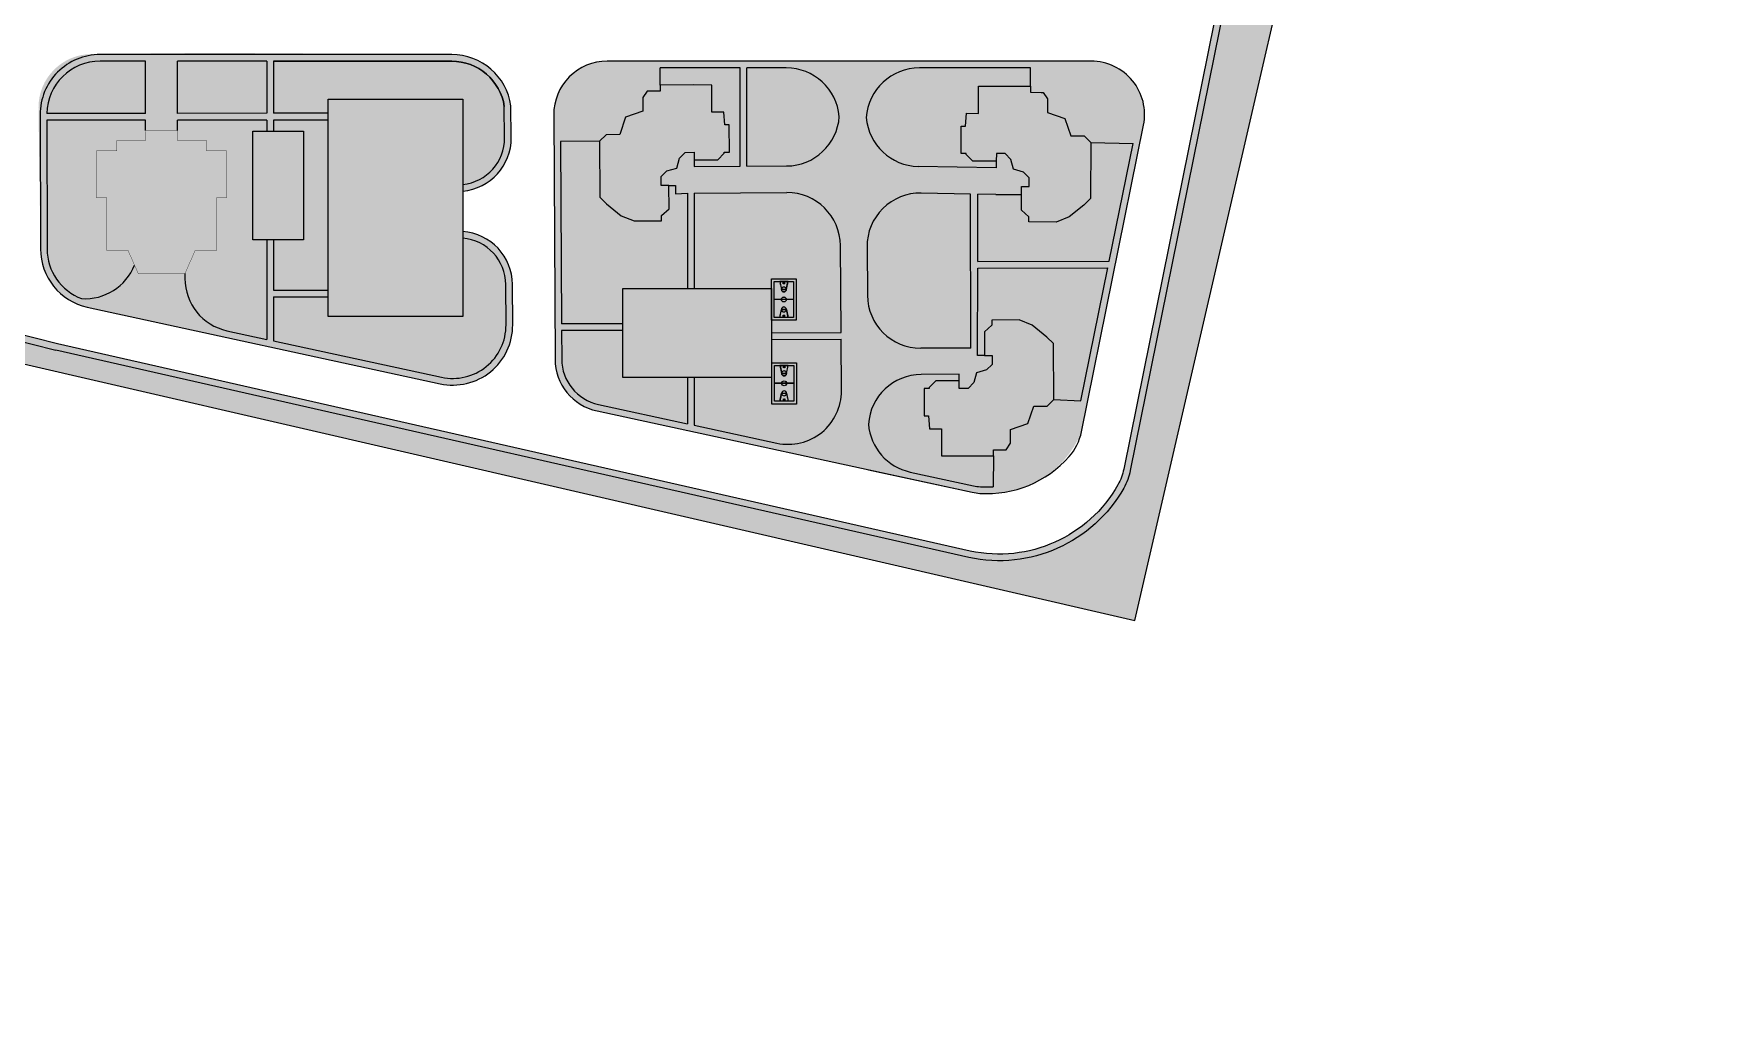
# Model space of a CAD drawing. Header units: inches. Extents: x -634 to 3638, y -6930911 to 5552.
# Drawn here: x 2681.4 to 3063.3, y 1952.9 to 2174.7 of the extents above; entities that cross this region are included whole.
import ezdxf

# ---------------------------------------------------------------- set-up
doc = ezdxf.new("R2010")
doc.units = ezdxf.units.IN
doc.header["$MEASUREMENT"] = 0
doc.layers.add('ELEV', color=134, linetype='Continuous', lineweight=18)
doc.layers.add('SPORT', color=7, linetype='Continuous')
for name, color, linetype, true_color in [('дет.площадки', 7, 'Continuous', 0xf5eb38), ('дорога', 7, 'Continuous', 0x737373), ('жил.зона', 7, 'Continuous', 0xee6868), ('парковка', 7, 'Continuous', 0x000000)]:
    doc.layers.add(name, color=color, linetype=linetype, true_color=true_color)

# ---------------------------------------------------------------- blocks, each defined once
blk = doc.blocks.new('A$C6FDB6B95')
at = {"layer": 'SPORT'}
for p, q in [((-2148, 1133), (1300, 1133)), ((-2148, -936), (-2148, 1133)), ((-1920, 438), (-1256, 300)), ((-1918, 904), (1070, 904)), ((-1918, -706), (-1918, 904)), ((-1918, -246), (-1918, 444)), ((-1918, -246), (-1918, 444)), ((-1918, 444), (-1255, 306)), ((-1721, 403), (-1720, 408)), ((-1716, 402), (-1721, 403)), ((-1720, 408), (-1715, 407)), ((-1715, 407), (-1716, 402)), ((-1620, 382), (-1619, 387)), ((-1615, 381), (-1620, 382)), ((-1619, 387), (-1613, 386)), ((-1613, 386), (-1615, 381)), ((-1519, 361), (-1518, 366)), ((-1513, 360), (-1519, 361)), ((-1518, 366), (-1512, 365)), ((-1512, 365), (-1513, 360)), ((-1277, 305), (-1276, 299)), ((-1258, -102), (-1258, 300)), ((-1252, 300), (-1252, -102)), ((-427, -706), (-427, 904)), ((-427, -418), (-427, 616)), ((-421, -706), (-421, 904)), ((-421, -418), (-421, 616)), ((1070, 444), (406, 306)), ((1071, 438), (407, 300)), ((409, -102), (409, 300)), ((429, 305), (428, 299)), ((1070, 904), (1070, -706)), ((1070, -246), (1070, 444)), ((1070, -246), (1070, 444)), ((1300, 1133), (1300, -936)), ((1300, -936), (-2148, -936)), ((-1256, -102), (-1920, -240)), ((-1255, -108), (-1918, -246)), ((1070, -706), (-1918, -706)), ((-1277, -107), (-1276, -101)), ((406, -108), (1070, -246)), ((407, -102), (1071, -240)), ((429, -107), (428, -101))]:
    blk.add_line(p, q, dxfattribs=at)
for points in [[(1300, -936), (-2148, -936), (-2148, 1133), (1300, 1133)], [(1076, -711), (-1924, -711), (-1924, 909), (1076, 909)], [(-1781, 202), (-1784, 202), (-1784, -4), (-1781, -4)], [(671, 361), (669, 366), (664, 365), (665, 360)], [(772, 382), (771, 387), (765, 386), (766, 381)], [(873, 403), (872, 408), (866, 407), (868, 402)], [(932, 202), (936, 202), (936, -4), (932, -4)], [(-1721, -205), (-1720, -211), (-1715, -209), (-1716, -204)], [(-1620, -184), (-1619, -190), (-1613, -188), (-1615, -183)], [(-1519, -163), (-1518, -168), (-1512, -167), (-1513, -162)], [(671, -163), (669, -168), (664, -167), (665, -162)], [(772, -184), (771, -190), (765, -188), (766, -183)], [(873, -205), (872, -211), (866, -209), (868, -204)]]:
    blk.add_lwpolyline(points, close=True, dxfattribs=at)
blk.add_lwpolyline([(403, -102, -0.9858149), (403, 300)], format="xyb", close=True, dxfattribs=at)
for centre, radius in [((-1741, 99), 25.9), ((-424, 99), 207), ((-424, 99), 201), ((892, 99), 25.9)]:
    blk.add_circle(centre, radius, dxfattribs=at)
for centre, radius, start, end in [((-1255, 99), 207, 96.21469, 263.78531), ((-1255, 99), 201, 96.21469, 263.78531), ((-1255, 99), 207, 270, 90), ((-1255, 99), 201, 270.81854, 89.18146), ((406, 99), 207, 90, 270), ((406, 99), 201, 276.21469, 83.78531), ((406, 99), 207, 276.21469, 83.78531)]:
    blk.add_arc(centre, radius, start, end, dxfattribs=at)

msp = doc.modelspace()

# ---------------------------------------------------------------- hatches: boundary and pattern name
at = {"layer": 'ELEV', "linetype": 'Continuous'}
h = msp.add_hatch(dxfattribs=at)
h.set_pattern_fill('ANSI31', color=256, scale=0.01044, style=0)
h.set_pattern_definition([(45, (1262.311104, 3366.587935), (-0.02343928418428, 0.02343928418428), [])])
edge = h.paths.add_edge_path()
edge.add_ellipse((1445.78234, 3471.96182), major_axis=(0, 6932302.83262), ratio=0.00000001506, start_angle=89.999976115149, end_angle=270.000023884851)
edge.add_line((1445.67794, 3474.85168), (1445.67794, 3528.48347))
edge.add_line((1445.67794, 3528.48347), (1445.88675, 3528.48347))
edge.add_line((1445.88675, 3528.48347), (1445.88675, 3474.85168))
at = {"layer": 'дорога', "true_color": 0x58ba48}
h = msp.add_hatch(color=85, dxfattribs=at)
h.dxf.hatch_style = 1
h.paths.add_polyline_path([(2632.78746, 2142.27487), (2524.19822, 2142.27487), (2524.19822, 2241.01105), (2621.30994, 2241.01105), (2621.30994, 2243.2025, 0.440017103), (2609.89457, 2253.66252), (2510.12307, 2244.93143), (2510.55356, 2139.23209), (2929.48263, 2042.52033), (2969.58625, 2216.23831), (2971.85522, 2236.33327), (2969.98363, 2236.43765, 0.372700523), (2959.1072, 2228.03479), (2928.43153, 2076.31502, -0.079040438), (2926.94822, 2072.34114, -0.328453608), (2892.02559, 2056.70003), (2686.3727, 2103.40157), (2643.6165, 2114.19991, -0.261418449), (2634.02768, 2123.2913), (2633.62637, 2124.58575, -0.071049496), (2633.02283, 2128.35514)])
at = {"layer": 'дорога', "true_color": 0x939598}
h = msp.add_hatch(color=252, dxfattribs=at)
h.dxf.hatch_style = 1
h.paths.add_polyline_path([(2643.9838, 2115.65425, -0.261418449), (2635.4604, 2123.73548), (2635.05909, 2125.02993, -0.071049496), (2634.52261, 2128.3805), (2634.28768, 2142.27487), (2632.78789, 2142.24951), (2633.02283, 2128.35514, 0.071049496), (2633.62637, 2124.58575), (2634.02768, 2123.2913, 0.261418449), (2643.6165, 2114.19991), (2686.35519, 2103.406), (2892.02559, 2056.70003, 0.328453608), (2926.94822, 2072.34114, 0.079040438), (2928.43153, 2076.31502), (2959.1072, 2228.03479, -0.372700523), (2969.98363, 2236.43765), (2971.85522, 2236.33327), (2972.02379, 2237.8262), (2970.06716, 2237.93532, 0.372700523), (2957.63695, 2228.33205), (2926.96128, 2076.61228, -0.079040438), (2925.64278, 2073.07995, -0.328388991), (2892.3506, 2058.16441), (2686.72249, 2104.86033)])
at = {"layer": 'дорога', "true_color": 0xcd6928, "transparency": 33554610}
h = msp.add_hatch(color=32, dxfattribs=at)
h.dxf.hatch_style = 1
edge = h.paths.add_edge_path()
edge.add_arc((2666.64739, 1823.06119), 289.45348, 74.9820164, 78.9929905, ccw=False)
edge.add_line((2741.65122, 2102.62826), (2742.00231, 2170.30416))
edge.add_arc((2733.20757, 3468.65552), 1298.38115, 269.34579433, 270.38810299, ccw=False)
edge.add_line((2718.38292, 2170.35901), (2694.32243, 2170.12299))
edge.add_arc((2694.44013, 2158.12357), 12, 90.5620272, 180)
edge.add_line((2682.44013, 2158.12357), (2682.87009, 2126.50313))
edge.add_arc((2696.37004, 2126.53848), 13.5, 180.1500442, 257.2380853)
edge.add_line((2693.38789, 2113.37198), (2721.91248, 2107.18984))
at = {"layer": 'дорога', "true_color": 0x939598}
h = msp.add_hatch(color=252, dxfattribs=at)
h.dxf.hatch_style = 1
h.paths.add_polyline_path([(2715.43808, 2119.5565), (2715.44129, 2120.67603), (2704.91319, 2120.67603), (2704.91319, 2120.68216), (2704.07192, 2122.59076, -0.325564112), (2692.13562, 2115.02989, -0.310934735), (2684.38928, 2126.21929), (2684.31329, 2155.23397), (2706.58401, 2155.23397), (2706.58401, 2152.87274), (2713.7856, 2152.87274), (2713.7856, 2155.23397), (2733.87216, 2155.23397), (2733.87216, 2152.76091), (2735.37216, 2152.76091), (2735.37216, 2155.23397), (2744.58284, 2155.23397), (2747.68815, 2155.23397), (2747.68815, 2159.96518), (2778.05122, 2159.96518), (2778.05122, 2139.23884, 0.389810266), (2788.95094, 2151.28142), (2788.89535, 2158.44626, 0.372797258), (2775.53401, 2170.0164), (2696.30998, 2170.0164, 0.414980789), (2682.81002, 2156.48104), (2682.88928, 2126.21536, 0.349646691), (2693.40708, 2113.08421), (2772.91879, 2095.85164, 0.47978187), (2789.27808, 2109.11479), (2789.23127, 2118.2126, 0.392841877), (2778.05122, 2130.12282), (2778.05122, 2128.61881, -0.390020599), (2787.73129, 2118.20488), (2787.7781, 2109.10707, -0.47978187), (2773.23651, 2097.31761), (2735.37216, 2105.52395), (2735.37216, 2115.41544), (2747.68815, 2115.41544), (2747.68815, 2116.91544), (2735.37216, 2116.91544), (2735.37216, 2128.30692), (2733.87216, 2128.30692), (2733.87216, 2105.84904), (2724.89628, 2107.79438, -0.353802502)])
h.paths.add_polyline_path([(2706.58401, 2156.75667), (2684.31198, 2156.7354, -0.408877964), (2696.30998, 2168.5164), (2706.58401, 2168.5164)], flags=16)
h.paths.add_polyline_path([(2713.7856, 2156.76355), (2713.7856, 2168.5164), (2733.87216, 2168.5164), (2733.87216, 2156.77563)], flags=16)
at = {"layer": 'дорога', "true_color": 0x58ba48}
h = msp.add_hatch(color=85, dxfattribs=at)
h.dxf.hatch_style = 1
h.paths.add_polyline_path([(2706.58401, 2168.5164), (2696.30998, 2168.5164, 0.408877964), (2684.31198, 2156.7354), (2706.58401, 2156.75667)], flags=17)
h = msp.add_hatch(color=85, dxfattribs=at)
h.dxf.hatch_style = 1
h.paths.add_polyline_path([(2733.87216, 2168.5164), (2713.7856, 2168.5164), (2713.7856, 2156.76355), (2733.87216, 2156.77563)])
h = msp.add_hatch(color=85, dxfattribs=at)
h.dxf.hatch_style = 1
edge = h.paths.add_edge_path()
edge.add_line((2775.53401, 2168.5164), (2735.37216, 2168.5164))
edge.add_line((2735.37216, 2168.5164), (2735.37216, 2156.77653))
edge.add_line((2735.37216, 2156.77653), (2747.68815, 2156.79593))
edge.add_line((2747.68815, 2156.79593), (2747.68815, 2159.96518))
edge.add_line((2747.68815, 2159.96518), (2778.05122, 2159.96518))
edge.add_line((2778.05122, 2159.96518), (2778.05122, 2140.7461))
edge.add_arc((2777.73436, 2150.53134), 9.79037, 271.8546995, 367.2167432)
edge.add_arc((2498.45963, 2152.80362), 288.98942, 359.7933342, 361.0956784)
edge.add_arc((2775.53401, 2156.5164), 12, 8.6911093, 90)
at = {"layer": 'дорога', "true_color": 0x939598}
h = msp.add_hatch(color=252, dxfattribs=at)
h.dxf.hatch_style = 1
edge = h.paths.add_edge_path()
edge.add_arc((2919.6514, 2156.5164), 12, 350.8852466, 450)
edge.add_line((2919.6514, 2168.5164), (2810.53447, 2168.5164))
edge.add_arc((2810.53447, 2156.5164), 12, 90, 180.2948023)
edge.add_line((2798.53463, 2156.45465), (2798.81796, 2101.38947))
edge.add_arc((2810.8178, 2101.45121), 12, 180.2948023, 257.7714129)
edge.add_line((2808.27605, 2089.72349), (2893.66974, 2071.24962))
edge.add_arc((2896.6442, 2093.51859), 22.46674, 262.3920694, 337.7347254)
edge.add_line((2917.43581, 2085.00605), (2931.49988, 2154.61545))
at = {"layer": 'дорога', "true_color": 0xcd6928, "transparency": 33554610}
h = msp.add_hatch(color=32, dxfattribs=at)
h.dxf.hatch_style = 1
edge = h.paths.add_edge_path()
edge.add_arc((2896.57726, 2093.67493), 22.58824, 260.3660522, 337.4320549)
edge.add_line((2917.43581, 2085.00605), (2931.31445, 2153.64888))
edge.add_arc((2919.64345, 2156.50222), 12.01473, 346.2617402, 445.7277067)
edge.add_line((2920.53851, 2168.48356), (2810.53447, 2168.5164))
edge.add_arc((2810.53447, 2156.5164), 12, 90, 180.2948023)
edge.add_line((2798.53463, 2156.45465), (2798.81796, 2101.38947))
edge.add_arc((2810.8178, 2101.45121), 12, 180.2948023, 257.7714129)
edge.add_line((2808.27605, 2089.72349), (2892.79705, 2071.40525))
at = {"layer": 'дорога', "true_color": 0x58ba48}
h = msp.add_hatch(color=85, dxfattribs=at)
h.dxf.hatch_style = 1
h.paths.add_polyline_path([(2840.56766, 2167.0164), (2822.47197, 2167.0164), (2822.47197, 2163.1475), (2830.06923, 2163.18196), (2834.14089, 2163.1475), (2834.17021, 2157.05544), (2836.88394, 2157.06332), (2837.07656, 2154.16955), (2838.07379, 2154.174), (2838.10416, 2148.02836), (2836.92822, 2148.02277), (2836.92948, 2147.76692), (2835.47388, 2146.29701), (2830.15245, 2146.27072), (2830.15245, 2144.76258), (2840.56766, 2144.83713)])
h = msp.add_hatch(color=85, dxfattribs=at)
h.dxf.hatch_style = 1
h.paths.add_polyline_path([(2862.866, 2156.0495, 0.389186182), (2850.91055, 2167.0164), (2842.06766, 2167.0164), (2842.06766, 2144.84786), (2850.98287, 2144.91167, 0.391247896)])
h = msp.add_hatch(color=85, dxfattribs=at)
h.dxf.hatch_style = 1
h.paths.add_polyline_path([(2894.25588, 2162.86569), (2898.32753, 2162.90015), (2905.9248, 2162.86569), (2905.9248, 2167.0164), (2880.91132, 2167.0164, 0.394464076), (2868.93897, 2155.83053, 0.384863922), (2880.67016, 2144.81812), (2898.24432, 2144.48374), (2898.24432, 2145.98891), (2892.92289, 2146.0152), (2891.46729, 2147.48511), (2891.46855, 2147.74096), (2890.29261, 2147.74655), (2890.32298, 2153.89219), (2891.32021, 2153.88774), (2891.51283, 2156.78151), (2894.22656, 2156.77363)])
at = {"layer": 'дорога', "true_color": 0xcd6928}
h = msp.add_hatch(color=32, dxfattribs=at)
h.dxf.hatch_style = 1
h.paths.add_polyline_path([(2838.07379, 2154.174), (2837.07656, 2154.16955), (2836.88394, 2157.06332), (2834.17021, 2157.05544), (2834.14089, 2163.1475), (2830.06923, 2163.18196), (2822.47197, 2163.1475), (2822.4772, 2161.79159), (2820.05038, 2161.7796), (2819.59013, 2161.77733), (2818.59478, 2160.30954), (2818.6055, 2157.24507), (2814.7092, 2155.8901), (2813.3905, 2151.97928), (2810.32931, 2151.96415), (2808.87372, 2150.49194), (2808.93615, 2137.85902), (2810.4062, 2136.40342), (2813.75098, 2133.70532), (2816.65142, 2132.54455), (2822.80248, 2132.57494), (2822.79667, 2133.75088), (2824.50812, 2135.22235), (2824.48183, 2140.54363), (2822.76315, 2140.53514), (2822.7494, 2142.55253), (2824.00774, 2143.82242), (2826.29391, 2144.45275), (2826.87082, 2146.64969), (2828.12971, 2147.97929), (2830.14396, 2147.98925), (2830.15245, 2146.27072), (2835.47388, 2146.29701), (2836.92948, 2147.76692), (2836.92822, 2148.02277), (2838.10416, 2148.02836)])
h = msp.add_hatch(color=32, dxfattribs=at)
h.dxf.hatch_style = 1
h.paths.add_polyline_path([(2919.52304, 2150.21012), (2918.06746, 2151.68234), (2915.00627, 2151.69747), (2913.68757, 2155.60828), (2909.79127, 2156.96326), (2909.80198, 2160.02773), (2908.80664, 2161.49551), (2908.34638, 2161.49779), (2905.91957, 2161.50978), (2905.9248, 2162.86569), (2898.32753, 2162.90015), (2894.25588, 2162.86569), (2894.22656, 2156.77363), (2891.51283, 2156.78151), (2891.32021, 2153.88774), (2890.32298, 2153.89219), (2890.29261, 2147.74655), (2891.46855, 2147.74096), (2891.46729, 2147.48511), (2892.92289, 2146.0152), (2898.24432, 2145.98891), (2898.25281, 2147.70744), (2900.26706, 2147.69748), (2901.52595, 2146.36788), (2902.10286, 2144.17094), (2904.38903, 2143.54061), (2905.64737, 2142.27072), (2905.63362, 2140.25333), (2903.91494, 2140.26182), (2903.88864, 2134.94054), (2905.60009, 2133.46907), (2905.59428, 2132.29313), (2911.74535, 2132.26273), (2914.64579, 2133.42351), (2917.99056, 2136.12161), (2919.46062, 2137.57721)])
at = {"layer": 'дорога', "true_color": 0x636466}
h = msp.add_hatch(color=251, dxfattribs=at)
h.dxf.hatch_style = 1
h.paths.add_polyline_path([(2778.05122, 2159.96518), (2747.68815, 2159.96518), (2747.68815, 2111.02551), (2778.05122, 2111.02551)])
at = {"layer": 'дорога', "true_color": 0x58ba48}
h = msp.add_hatch(color=85, dxfattribs=at)
h.dxf.hatch_style = 1
h.paths.add_polyline_path([(2697.84738, 2137.72792), (2695.53385, 2137.72792), (2695.53385, 2148.30452), (2700.07619, 2148.30452), (2700.07619, 2150.67116), (2706.57158, 2150.67116), (2706.58401, 2152.87274), (2706.58401, 2155.23397), (2684.31329, 2155.23397), (2684.38928, 2126.21929, 0.310934735), (2692.13562, 2115.02989, 0.325564112), (2704.07192, 2122.59076), (2702.6234, 2125.87704), (2697.84738, 2125.87704)])
h = msp.add_hatch(color=85, dxfattribs=at)
h.dxf.hatch_style = 1
h.paths.add_polyline_path([(2730.71246, 2152.76091), (2733.87216, 2152.76091), (2733.87216, 2155.23397), (2713.7856, 2155.23397), (2713.7856, 2152.87274), (2713.7856, 2150.67116), (2720.281, 2150.67116), (2720.281, 2148.30452), (2724.82334, 2148.30452), (2724.82334, 2137.72792), (2722.54951, 2137.72792), (2722.54951, 2125.87704), (2717.73378, 2125.87704), (2715.44129, 2120.67603), (2715.43808, 2119.5565, 0.353802502), (2724.89628, 2107.79438), (2733.87216, 2105.84904), (2733.87216, 2128.30692), (2730.71246, 2128.30692)])
h = msp.add_hatch(color=85, dxfattribs=at)
h.dxf.hatch_style = 1
h.paths.add_polyline_path([(2747.68815, 2155.23397), (2744.58284, 2155.23397), (2735.37216, 2155.23397), (2735.37216, 2152.76091), (2742.11495, 2152.76091), (2742.11495, 2128.30692), (2735.37216, 2128.30692), (2735.37216, 2116.91544), (2747.68815, 2116.91544)])
at = {"layer": 'дорога', "true_color": 0xcd6928}
h = msp.add_hatch(color=32, dxfattribs=at)
h.dxf.hatch_style = 1
h.paths.add_polyline_path([(2722.54951, 2137.72792), (2724.82334, 2137.72792), (2724.82334, 2148.30452), (2720.281, 2148.30452), (2720.281, 2150.67116), (2713.7856, 2150.67116), (2713.7856, 2152.87274), (2706.58401, 2152.87274), (2706.57158, 2150.67116), (2700.07619, 2150.67116), (2700.07619, 2148.30452), (2695.53385, 2148.30452), (2695.53385, 2137.72792), (2697.84738, 2137.72792), (2697.84738, 2125.87704), (2702.6234, 2125.87704), (2704.91589, 2120.67603), (2715.44129, 2120.67603), (2717.73378, 2125.87704), (2722.54951, 2125.87704)])
at = {"layer": 'дорога', "true_color": 0xf4ee51}
h = msp.add_hatch(color=41, dxfattribs=at)
h.dxf.hatch_style = 1
h.paths.add_polyline_path([(2742.11495, 2152.76091), (2730.71246, 2152.76091), (2730.71246, 2128.30692), (2742.11495, 2128.30692)])
at = {"layer": 'дорога', "true_color": 0x58ba48}
h = msp.add_hatch(color=85, dxfattribs=at)
h.dxf.hatch_style = 1
h.paths.add_polyline_path([(2828.69539, 2138.76368), (2825.9835, 2138.64673), (2825.9835, 2140.54363), (2824.48183, 2140.54363), (2824.50812, 2135.22235), (2822.79667, 2133.75088), (2822.80248, 2132.57494), (2816.65142, 2132.54455), (2813.75098, 2133.70532), (2810.4062, 2136.40342), (2808.93615, 2137.85902), (2808.87372, 2150.49194), (2800.06556, 2150.44661), (2800.2772, 2109.31445), (2814.06503, 2109.38539), (2814.06503, 2117.34453), (2828.6819, 2117.34453)])
h = msp.add_hatch(color=85, dxfattribs=at)
h.dxf.hatch_style = 1
h.paths.add_polyline_path([(2929.04693, 2150.00291), (2919.52304, 2150.21012), (2919.46062, 2137.57721), (2917.99056, 2136.12161), (2914.64579, 2133.42351), (2911.74535, 2132.26273), (2905.59428, 2132.29313), (2905.60009, 2133.46907), (2903.88864, 2134.94054), (2903.90602, 2138.45629), (2898.13018, 2138.48483), (2894.05435, 2138.56238), (2894.04631, 2123.38116), (2923.67933, 2123.4551)])
h = msp.add_hatch(color=85, dxfattribs=at)
h.dxf.hatch_style = 1
h.paths.add_polyline_path([(2863.11139, 2126.99802, 0.414213562), (2851.02582, 2138.91182), (2830.19539, 2138.76274), (2830.1819, 2117.34453), (2847.59278, 2117.34453), (2847.59278, 2119.49515), (2853.17899, 2119.49515), (2853.17899, 2110.1848), (2847.61989, 2110.1848), (2847.61989, 2107.305), (2863.25154, 2107.41687)])
h = msp.add_hatch(color=85, dxfattribs=at)
h.dxf.hatch_style = 1
h.paths.add_polyline_path([(2892.45193, 2138.59287), (2881.3415, 2138.80426, 0.421902872), (2869.11353, 2126.72055), (2869.19189, 2115.77239, 0.412787906), (2881.21903, 2103.85831), (2892.53131, 2103.88418)])
h = msp.add_hatch(color=85, dxfattribs=at)
h.dxf.hatch_style = 1
h.paths.add_polyline_path([(2787.7781, 2109.10707), (2787.73129, 2118.20488, 0.390020599), (2778.05122, 2128.61881), (2778.05122, 2111.02551), (2747.68815, 2111.02551), (2747.68815, 2115.41544), (2735.37216, 2115.41544), (2735.37216, 2105.52395), (2773.23651, 2097.31761, 0.47978187)])
h = msp.add_hatch(color=85, dxfattribs=at)
h.dxf.hatch_style = 1
h.paths.add_polyline_path([(2923.37589, 2121.95433), (2894.04551, 2121.88115), (2894.0351, 2102.22878), (2895.57499, 2102.22878), (2895.54869, 2107.55006), (2897.26014, 2109.02153), (2897.25433, 2110.19747), (2903.40539, 2110.22787), (2906.30584, 2109.06709), (2909.65061, 2106.36899), (2911.12067, 2104.91339), (2911.18309, 2092.28048), (2917.31676, 2091.98627)])
at = {"layer": 'дорога', "true_color": 0xf4ee51}
h = msp.add_hatch(color=41, dxfattribs=at)
h.dxf.hatch_style = 1
h.paths.add_polyline_path([(2847.61989, 2110.1848), (2847.59278, 2110.1848), (2847.59278, 2117.34453), (2814.06503, 2117.34453), (2814.06503, 2097.26546), (2847.61989, 2097.26546)])
at = {"layer": 'дорога', "true_color": 0xcd6928}
h = msp.add_hatch(color=32, dxfattribs=at)
h.dxf.hatch_style = 1
h.paths.add_polyline_path([(2906.66631, 2090.79313), (2909.7275, 2090.80826), (2911.18309, 2092.28048), (2911.12067, 2104.91339), (2909.65061, 2106.36899), (2906.30584, 2109.06709), (2903.40539, 2110.22787), (2897.25433, 2110.19747), (2897.26014, 2109.02153), (2895.54869, 2107.55006), (2895.57499, 2102.22878), (2897.29367, 2102.23727), (2897.30742, 2100.21988), (2896.04907, 2098.94999), (2893.7629, 2098.31966), (2893.186, 2096.12272), (2891.92711, 2094.79312), (2889.91286, 2094.78316), (2889.90437, 2096.50169), (2884.58294, 2096.4754), (2883.12734, 2095.00549), (2883.1286, 2094.74964), (2881.95266, 2094.74405), (2881.98303, 2088.59841), (2882.98026, 2088.60286), (2883.17288, 2085.70909), (2885.88661, 2085.71697), (2885.91593, 2079.62491), (2889.98758, 2079.59045), (2897.58485, 2079.62491), (2897.57962, 2080.98082), (2900.00643, 2080.99281), (2900.46669, 2080.99509), (2901.46203, 2082.46287), (2901.45132, 2085.52734), (2905.34762, 2086.88232)])
at = {"layer": 'дорога', "true_color": 0x58ba48}
h = msp.add_hatch(color=85, dxfattribs=at)
h.dxf.hatch_style = 1
h.paths.add_polyline_path([(2814.06503, 2107.88537), (2800.28492, 2107.81447), (2800.31794, 2101.39719, 0.35155055), (2808.59377, 2091.18946), (2828.66268, 2086.83992), (2828.66924, 2097.26546), (2814.06503, 2097.26546)])
h = msp.add_hatch(color=85, dxfattribs=at)
h.dxf.hatch_style = 1
h.paths.add_polyline_path([(2863.3455, 2094.28829), (2863.26227, 2105.91691), (2847.61989, 2105.80496), (2847.61989, 2100.59681), (2853.22552, 2100.59681), (2853.22552, 2091.28647), (2847.63931, 2091.28647), (2847.63931, 2097.26546), (2830.16924, 2097.26546), (2830.16247, 2086.51487), (2848.80406, 2082.47468, 0.480400739)])
h = msp.add_hatch(color=85, dxfattribs=at)
h.dxf.hatch_style = 1
h.paths.add_polyline_path([(2897.58485, 2079.62491), (2889.98758, 2079.59045), (2885.91593, 2079.62491), (2885.88661, 2085.71697), (2883.17288, 2085.70909), (2882.98026, 2088.60286), (2881.98303, 2088.59841), (2881.95266, 2094.74405), (2883.1286, 2094.74964), (2883.12734, 2095.00549), (2884.58294, 2096.4754), (2889.90437, 2096.50169), (2889.90437, 2098.0077), (2881.31978, 2097.94625, 0.393071517), (2869.43145, 2086.73274, 0.330693442), (2878.85144, 2075.96251), (2893.11477, 2072.87122, 0.036961076), (2894.64995, 2072.6556, 0.030990156), (2897.522, 2072.645)])

# ---------------------------------------------------------------- linework, layer by layer
at = {"color": 7}
msp.add_lwpolyline([(2510.55356, 2139.23209), (2929.48263, 2042.52033), (2969.58625, 2216.23831), (2982.86242, 2333.81788), (2996.08687, 2559.8732), (2508.84036, 2559.8732)], close=True, dxfattribs=at)
at = {"layer": 'дет.площадки'}
for points in [[(2730.71246, 2152.76091), (2742.11495, 2152.76091), (2742.11495, 2128.30692), (2730.71246, 2128.30692)], [(2814.06503, 2117.34453), (2847.61989, 2117.34453), (2847.61989, 2097.26546), (2814.06503, 2097.26546)]]:
    msp.add_lwpolyline(points, close=True, dxfattribs=at)
at = {"layer": 'дорога'}
for p, q in [((2706.58401, 2156.75667), (2706.58401, 2168.5164)), ((2713.7856, 2156.76355), (2713.7856, 2168.5164)), ((2733.87216, 2168.5164), (2733.87216, 2156.77563)), ((2735.37216, 2168.5164), (2735.37216, 2156.77653)), ((2822.47197, 2163.1475), (2822.47197, 2167.0164)), ((2840.56766, 2144.83713), (2840.56766, 2167.0164)), ((2842.06766, 2144.83713), (2842.06766, 2167.0164)), ((2905.9248, 2162.86569), (2905.9248, 2167.0164)), ((2682.81173, 2156.73397), (2682.80936, 2156.73396)), ((2706.58401, 2156.75667), (2684.31198, 2156.7354)), ((2706.58401, 2155.23397), (2684.31329, 2155.23397)), ((2706.58401, 2152.87274), (2706.58401, 2155.23397)), ((2733.87216, 2156.77563), (2713.7856, 2156.76355)), ((2713.7856, 2152.87274), (2713.7856, 2155.23397)), ((2733.87216, 2155.23397), (2713.7856, 2155.23397)), ((2733.87216, 2155.23397), (2733.87216, 2152.76091)), ((2744.58285, 2156.78208), (2735.37216, 2156.77653)), ((2744.58284, 2155.23397), (2735.37216, 2155.23397)), ((2735.37216, 2155.23397), (2735.37216, 2152.76091)), ((2747.68815, 2156.79593), (2744.58284, 2156.79297)), ((2747.68815, 2155.23397), (2744.58284, 2155.23397)), ((2808.87372, 2150.49194), (2800.06556, 2150.44661)), ((2919.52304, 2150.21012), (2929.04693, 2150.00291)), ((2830.15245, 2146.27072), (2830.15245, 2144.76258)), ((2830.15245, 2144.76258), (2840.56766, 2144.83713)), ((2842.06766, 2144.84786), (2850.98287, 2144.91167)), ((2898.24432, 2144.48374), (2880.67016, 2144.81812)), ((2898.24432, 2145.98891), (2898.24432, 2144.48374)), ((2824.48183, 2140.54363), (2825.9835, 2140.54363)), ((2825.9835, 2140.54363), (2825.9835, 2138.64673)), ((2830.19539, 2138.76274), (2851.02582, 2138.91182)), ((2825.9835, 2138.64673), (2828.69539, 2138.76368)), ((2828.69539, 2138.76368), (2828.6819, 2117.34453)), ((2830.19539, 2138.76274), (2830.1819, 2117.34453)), ((2892.45193, 2138.59287), (2881.3415, 2138.80426)), ((2892.53131, 2103.88418), (2892.45193, 2138.59287)), ((2894.04631, 2123.38116), (2894.05435, 2138.56238)), ((2898.13018, 2138.48483), (2894.05435, 2138.56238)), ((2898.13018, 2138.48483), (2903.90602, 2138.45629)), ((2733.87216, 2128.30692), (2733.87216, 2105.84904)), ((2735.37216, 2128.30692), (2735.37216, 2116.91544)), ((2869.11353, 2126.72055), (2869.19189, 2115.77239)), ((2894.0351, 2102.22878), (2894.04551, 2121.88115)), ((2894.04551, 2121.88115), (2923.37589, 2121.95433)), ((2894.04631, 2123.38116), (2923.67933, 2123.4551)), ((2735.37216, 2116.91544), (2747.68815, 2116.91544)), ((2735.37216, 2115.41544), (2735.37216, 2105.52395)), ((2735.37216, 2115.41544), (2747.68815, 2115.41544)), ((2814.06503, 2109.38539), (2800.2772, 2109.31445)), ((2814.07275, 2107.88541), (2800.28492, 2107.81447)), ((2847.61989, 2107.305), (2863.25154, 2107.41687)), ((2847.63062, 2105.80503), (2863.26227, 2105.91691)), ((2892.53131, 2103.88418), (2881.21903, 2103.85831)), ((2895.57499, 2102.22878), (2894.0351, 2102.22878)), ((2828.66924, 2097.26546), (2828.66268, 2086.83992)), ((2830.16924, 2097.26546), (2830.16247, 2086.51487)), ((2889.90437, 2098.0077), (2881.31978, 2097.94625)), ((2889.90437, 2096.50169), (2889.90437, 2098.0077)), ((2911.18309, 2092.28048), (2917.31676, 2091.98627)), ((2897.58485, 2079.62491), (2897.522, 2072.645))]:
    msp.add_line(p, q, dxfattribs=at)
for points in [[(2972.02379, 2237.8262), (2970.06716, 2237.93532, 0.372700523), (2957.63695, 2228.33205), (2926.96128, 2076.61228, -0.079040438), (2925.64278, 2073.07995, -0.328388991), (2892.3506, 2058.16441), (2686.72249, 2104.86033), (2643.9838, 2115.65425, -0.261418449), (2635.4604, 2123.73548), (2635.05909, 2125.02993, -0.071049496), (2634.52261, 2128.3805), (2634.28768, 2142.27487), (2632.78789, 2142.24951), (2633.02283, 2128.35514, 0.071049496), (2633.62637, 2124.58575), (2634.02768, 2123.2913, 0.261418449), (2643.6165, 2114.19991), (2686.35519, 2103.406)], [(2971.85522, 2236.33327), (2969.98363, 2236.43765, 0.372700523), (2959.1072, 2228.03479), (2928.43153, 2076.31502, -0.079040438), (2926.94822, 2072.34114, -0.328453608), (2892.02559, 2056.70003), (2686.35519, 2103.406)], [(2778.05122, 2139.23884, 0.389810266), (2788.95094, 2151.28142), (2788.89535, 2158.44626, 0.372797258), (2775.53401, 2170.0164), (2696.30998, 2170.0164, 0.414980789), (2682.81002, 2156.48104), (2682.88928, 2126.21536, 0.349646691), (2693.40708, 2113.08421), (2772.91879, 2095.85164, 0.47978187), (2789.27808, 2109.11479), (2789.23127, 2118.2126, 0.392841877), (2778.05122, 2130.12282, 0.392841877)], [(2706.58401, 2168.5164), (2696.30998, 2168.5164, 0.408877964), (2684.31198, 2156.7354, 0.408877964)], [(2706.58401, 2168.5164), (2696.30998, 2168.5164, 0.408877964), (2684.31198, 2156.7354, 0.408877964)], [(2787.45099, 2151.26979), (2787.39621, 2158.32969, 0.370451466), (2775.53401, 2168.5164), (2735.37216, 2168.5164), (2775.53401, 2168.5164, -0.370451466), (2787.39621, 2158.32969)], [(2905.9248, 2168.5164), (2810.53447, 2168.5164, 0.415721382), (2798.53463, 2156.45465), (2798.81796, 2101.38947, 0.35155055), (2808.27605, 2089.72349), (2892.79705, 2071.40525)], [(2862.866, 2156.0495, 0.389186182), (2850.91055, 2167.0164), (2842.06766, 2167.0164)], [(2869.47325, 2076.46022), (2892.79705, 2071.40525, 0.036961076), (2894.55154, 2071.15883, 0.231979018), (2914.65851, 2079.42959, 0.132050309), (2917.43581, 2085.00605), (2931.4134, 2154.13828, 0.473927995), (2919.6514, 2168.5164), (2868.81439, 2168.5164)], [(2905.9248, 2167.0164), (2880.91132, 2167.0164, 0.394464076), (2868.93897, 2155.83053)], [(2684.31329, 2155.23397), (2684.38928, 2126.21929, 0.310934735), (2692.13562, 2115.02989, 0.310934735)], [(2684.31329, 2155.23397), (2684.38928, 2126.21929, 0.310934735), (2692.13562, 2115.02989, 0.310934735)], [(2735.37216, 2105.52395), (2773.23651, 2097.31761, 0.47978187), (2787.7781, 2109.10707), (2787.73129, 2118.20488, 0.390020599), (2778.05122, 2128.61881)], [(2692.13562, 2115.02989, 0.325564112), (2704.07192, 2122.59076)], [(2715.44129, 2120.67603), (2715.43808, 2119.5565, 0.353802502), (2724.89628, 2107.79438), (2733.87216, 2105.84904)], [(2800.28492, 2107.81447), (2800.31794, 2101.39719, 0.35155055), (2808.59377, 2091.18946), (2828.66268, 2086.83992)], [(2830.16247, 2086.51487), (2848.80406, 2082.47468, 0.480400739), (2863.3455, 2094.28829), (2863.26227, 2105.91691)], [(2869.43145, 2086.73274, 0.330693442), (2878.85144, 2075.96251), (2893.11477, 2072.87122, 0.036961076), (2894.64995, 2072.6556, 0.030990156), (2897.522, 2072.645, 0.030990156)]]:
    msp.add_lwpolyline(points, format="xyb", dxfattribs=at)
for points in [[(2733.87216, 2168.5164), (2713.7856, 2168.5164)], [(2733.87216, 2168.5164), (2713.7856, 2168.5164)], [(2840.56766, 2167.0164), (2822.47197, 2167.0164)], [(2800.06556, 2150.44661), (2800.2772, 2109.31445)], [(2923.67933, 2123.4551), (2929.04693, 2150.00291)], [(2863.25154, 2107.41687), (2863.11139, 2126.99802)], [(2704.91319, 2120.68216), (2704.91319, 2120.67603)], [(2917.31676, 2091.98627), (2923.37589, 2121.95433)], [(2724.89628, 2107.79438), (2733.87216, 2105.84904)], [(2724.89628, 2107.79438), (2733.87216, 2105.84904)], [(2735.37216, 2105.52395), (2773.23651, 2097.31761)]]:
    msp.add_lwpolyline(points, dxfattribs=at)
for centre, radius, start, end in [((2850.89699, 2156.91136), 12, 270.4100691, 355.8813381), ((2880.89844, 2156.81595), 12, 184.7103255, 268.9099857), ((2776.9513, 2151.18833), 10.5, 276.0130152, 0.4445063), ((2851.1117, 2126.91213), 12, 0.4100691, 90.4100691), ((2881.11323, 2126.80643), 12, 88.9099857, 180.4100691), ((2881.19158, 2115.85828), 12, 180.4100691, 270.1310416), ((2881.40567, 2085.94656), 12, 90.4100691, 176.2435734)]:
    msp.add_arc(centre, radius, start, end, dxfattribs=at)
at = {"layer": 'жил.зона', "ltscale": 100}
for points in [[(2813.3905, 2151.97928), (2810.32931, 2151.96415), (2808.87372, 2150.49194), (2808.93615, 2137.85902), (2810.4062, 2136.40342), (2813.75098, 2133.70532), (2816.65142, 2132.54455), (2822.80248, 2132.57494), (2822.79667, 2133.75088), (2824.50812, 2135.22235), (2824.48183, 2140.54363), (2822.76315, 2140.53514), (2822.7494, 2142.55253), (2824.00774, 2143.82242), (2826.29391, 2144.45275), (2826.87082, 2146.64969), (2828.12971, 2147.97929), (2830.14396, 2147.98925), (2830.15245, 2146.27072), (2835.47388, 2146.29701), (2836.92948, 2147.76692), (2836.92822, 2148.02277), (2838.10416, 2148.02836), (2838.07379, 2154.174), (2837.07656, 2154.16955), (2836.88394, 2157.06332), (2834.17021, 2157.05544), (2834.14089, 2163.1475), (2830.06923, 2163.18196), (2822.47197, 2163.1475), (2822.4772, 2161.79159), (2820.05038, 2161.7796), (2819.59013, 2161.77733), (2818.59478, 2160.30954), (2818.6055, 2157.24507), (2814.7092, 2155.8901), (2813.3905, 2151.97928)], [(2915.00627, 2151.69747), (2918.06746, 2151.68234), (2919.52304, 2150.21012), (2919.46062, 2137.57721), (2917.99056, 2136.12161), (2914.64579, 2133.42351), (2911.74535, 2132.26273), (2905.59428, 2132.29313), (2905.60009, 2133.46907), (2903.88864, 2134.94054), (2903.91494, 2140.26182), (2905.63362, 2140.25333), (2905.64737, 2142.27072), (2904.38903, 2143.54061), (2902.10286, 2144.17094), (2901.52595, 2146.36788), (2900.26706, 2147.69748), (2898.25281, 2147.70744), (2898.24432, 2145.98891), (2892.92289, 2146.0152), (2891.46729, 2147.48511), (2891.46855, 2147.74096), (2890.29261, 2147.74655), (2890.32298, 2153.89219), (2891.32021, 2153.88774), (2891.51283, 2156.78151), (2894.22656, 2156.77363), (2894.25588, 2162.86569), (2898.32753, 2162.90015), (2905.9248, 2162.86569), (2905.91957, 2161.50978), (2908.34638, 2161.49779), (2908.80664, 2161.49551), (2909.80198, 2160.02773), (2909.79127, 2156.96326), (2913.68757, 2155.60828), (2915.00627, 2151.69747)], [(2906.66631, 2090.79313), (2909.7275, 2090.80826), (2911.18309, 2092.28048), (2911.12067, 2104.91339), (2909.65061, 2106.36899), (2906.30584, 2109.06709), (2903.40539, 2110.22787), (2897.25433, 2110.19747), (2897.26014, 2109.02153), (2895.54869, 2107.55006), (2895.57499, 2102.22878), (2897.29367, 2102.23727), (2897.30742, 2100.21988), (2896.04907, 2098.94999), (2893.7629, 2098.31966), (2893.186, 2096.12272), (2891.92711, 2094.79312), (2889.91286, 2094.78316), (2889.90437, 2096.50169), (2884.58294, 2096.4754), (2883.12734, 2095.00549), (2883.1286, 2094.74964), (2881.95266, 2094.74405), (2881.98303, 2088.59841), (2882.98026, 2088.60286), (2883.17288, 2085.70909), (2885.88661, 2085.71697), (2885.91593, 2079.62491), (2889.98758, 2079.59045), (2897.58485, 2079.62491), (2897.57962, 2080.98082), (2900.00643, 2080.99281), (2900.46669, 2080.99509), (2901.46203, 2082.46287), (2901.45132, 2085.52734), (2905.34762, 2086.88232), (2906.66631, 2090.79313)]]:
    msp.add_lwpolyline(points, dxfattribs=at)
at = {"layer": 'жил.зона', "linetype": 'Continuous', "flags": 128}
msp.add_lwpolyline([(2706.57158, 2150.67116, 0.06884, 0.06884, 0), (2700.07619, 2150.67116, 0.06884, 0.06884, 0), (2700.07619, 2148.30452, 0.06884, 0.06884, 0), (2695.53385, 2148.30452, 0.06884, 0.06884, 0), (2695.53385, 2137.72792, 0.06884, 0.06884, 0), (2697.84738, 2137.72792, 0.06884, 0.06884, 0), (2697.84738, 2125.87704, 0.06884, 0.06884, 0), (2702.6234, 2125.87704, 0.06884, 0.06884, 0), (2704.91589, 2120.67603, 0.06884, 0.06884, 0), (2704.91589, 2120.67603, 0.06884, 0.06884, 0), (2715.44129, 2120.67603, 0.06884, 0.06884, 0), (2717.73378, 2125.87704, 0.06884, 0.06884, 0), (2722.54951, 2125.87704, 0.06884, 0.06884, 0), (2722.54951, 2137.72792, 0.06884, 0.06884, 0), (2724.82334, 2137.72792, 0.06884, 0.06884, 0), (2724.82334, 2148.30452, 0.06884, 0.06884, 0), (2720.281, 2148.30452, 0.06884, 0.06884, 0), (2720.281, 2150.67116, 0.06884, 0.06884, 0), (2713.7856, 2150.67116, 0.06884, 0.06884, 0), (2713.7856, 2152.87274, 0.06884, 0.06884, 0), (2706.58401, 2152.87274, 0.06884, 0.06884, 0)], format="xyseb", close=True, dxfattribs=at)
at = {"layer": 'парковка'}
msp.add_lwpolyline([(2747.68815, 2159.96518), (2778.05122, 2159.96518), (2778.05122, 2111.02551), (2747.68815, 2111.02551)], close=True, dxfattribs=at)

# ---------------------------------------------------------------- block references
at = {"layer": 'дет.площадки', "xscale": 0.002700000000004366, "yscale": 0.002700000000004366, "zscale": 0.002700000000004366, "rotation": 90}
for p in [(2850.65304, 2115.98526), (2850.69958, 2097.08693)]:
    msp.add_blockref('A$C6FDB6B95', p, dxfattribs=at)

doc.saveas('drawing.dxf')
